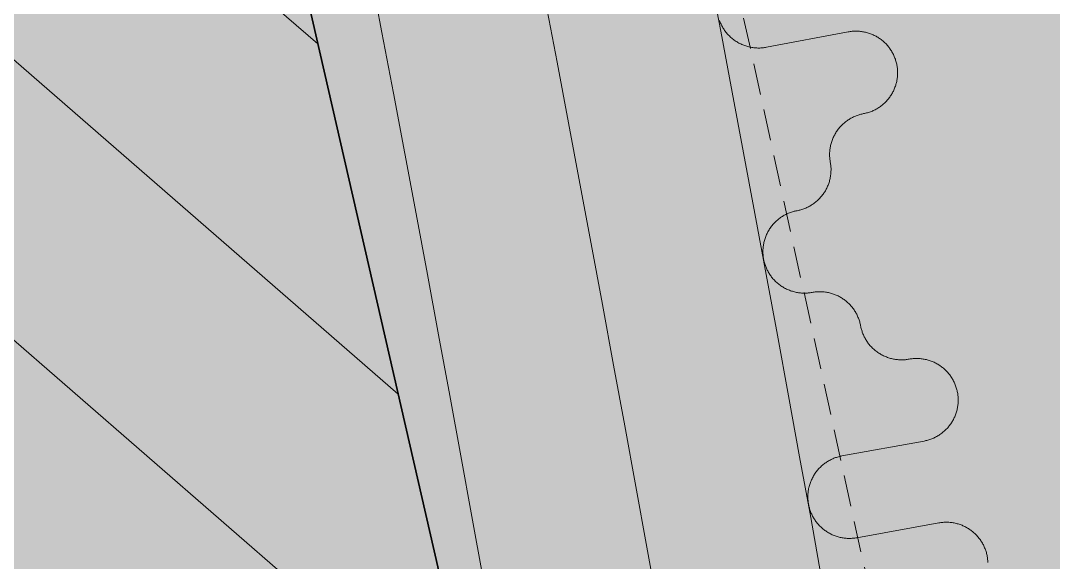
# Model space of a CAD drawing. Header units: millimetres. Extents: x 833941507 to 1669051331, y 817666127 to 1636299673.
# Drawn here: x 834548549.7 to 834548859.6, y 817986596.6 to 817986759.2 of the extents above; entities that cross this region are included whole.
import ezdxf

# ---------------------------------------------------------------- set-up
doc = ezdxf.new("R2010")
doc.units = ezdxf.units.MM
doc.header["$LTSCALE"] = 3
doc.linetypes.add('B0703', pattern=[4.6875, 3.125, -1.5625])
for name, color, linetype, lineweight in [('Hatch (LTC&CB)', 252, 'Continuous', 35), ('UAJ-22INWA', 6, 'Continuous', 35), ('UAJ-22INWA-h', 251, 'Continuous', 9), ('UAJ-23FLOR-h', 251, 'Continuous', 9), ('UAJ-25CEIL-z', 8, 'B0703', 9), ('UAJ-42INFI', 1, 'Continuous', 18), ('UAJ-42INFI-h', 251, 'Continuous', 9)]:
    doc.layers.add(name, color=color, linetype=linetype, lineweight=lineweight)
doc.layers.add('UAJ-00XREF', color=7, linetype='Continuous')

# ---------------------------------------------------------------- blocks, each defined once
blk = doc.blocks.new('GBP-LTC-LB01')
at = {"layer": 'UAJ-23FLOR-h'}
h = blk.add_hatch(dxfattribs=at)
h.set_pattern_fill('EARTH,_O', color=256, scale=180, angle=45)
h.set_pattern_definition([(48.9989, (834576001.8, 818046085.3), (-112.727, 1612.5107), [1143, -1143]), (48.9989, (834575678.3, 818046366.6), (-112.727, 1612.5107), [1143, -1143]), (48.9989, (834575354.8, 818046647.8), (-112.727, 1612.5107), [1143, -1143]), (138.9989, (834575340.7, 818046849.3), (-1612.5107, -112.727), [1143, -1143]), (138.9989, (834575621.9, 818047172.8), (-1612.5107, -112.727), [1143, -1143]), (138.9989, (834575903.1, 818047496.3), (-1612.5107, -112.727), [1143, -1143])])
h.paths.add_polyline_path([(834572173.05, 818200349.17), (834310583.74, 818182062.08), (834331502.24, 817882831.69), (834364939.69, 817885169.23), (834473095.7, 818011283.6), (834480533.7, 818020120.4), (834485095.05, 818025709.55), (834491375.7, 818033619), (834497063.4, 818041013), (834493145.8, 818043678.7), (834512788.5, 818074029.25), (834518712.45, 818083675.25), (834526231.3, 818096325.1), (834534646.05, 818111073.05), (834545956, 818131981.3), (834557204.6, 818154198.8), (834564040, 818168496.8), (834570941.16, 818183576.43), (834578367.8, 818200696.3)])
h.paths.add_polyline_path([(834382131.31, 817956469.98), (834418268.73, 817958996.07), (834422062.41, 817963855.9), (834428403.04, 817964299.38), (834467239.2, 818010695.58), (834466445.21, 818021738.79), (834476097.72, 818035709.03), (834485267.1, 818048983.2), (834487014.89, 818051460.43), (834497268.33, 818067303.42), (834492893.38, 818129890.09), (834448056.59, 818126755.66), (834416896.58, 818105052.11), (834382061.37, 818080788.99), (834386167.45, 818022059.16), (834377588.38, 818021459.47)], flags=16)
edge = h.paths.add_edge_path(flags=16)
edge.add_line((834540292.29, 818142076.07), (834533466.32, 818141614.13))
edge.add_line((834533466.32, 818141614.13), (834523258.01, 818143862.71))
edge.add_line((834523258.01, 818143862.71), (834525896.87, 818155838.93))
edge.add_arc((834558382.43, 818267025.45), 115835.02, 237.2183981, 253.7131266, ccw=False)
edge.add_line((834495664.92, 818169638.25), (834498267.59, 818132356.98))
edge.add_line((834498267.59, 818132356.98), (834496346.42, 818130135.01))
edge.add_line((834496346.42, 818130135.01), (834492879.88, 818129892.67))
edge.add_line((834492879.88, 818129892.67), (834494229.58, 818110587.62))
edge.add_line((834494229.58, 818110587.62), (834496326.13, 818110708.38))
edge.add_line((834496326.13, 818110708.38), (834498420.21, 818080753.55))
edge.add_line((834498420.21, 818080753.55), (834498046.12, 818080727.4))
edge.add_line((834498046.12, 818080727.4), (834498254.52, 818077746.38))
edge.add_line((834498254.52, 818077746.38), (834503061.09, 818078082.4))
edge.add_line((834503061.09, 818078082.4), (834504979.52, 818081212.1))
edge.add_line((834504979.52, 818081212.1), (834509429.02, 818088470.93))
edge.add_line((834509429.02, 818088470.93), (834515217.16, 818097913.59))
edge.add_line((834515217.16, 818097913.59), (834526067.43, 818116415.54))
edge.add_line((834526067.43, 818116415.54), (834532489.2, 818127888.68))
edge.add_line((834532489.2, 818127888.68), (834534830.9, 818132146.3))
edge.add_line((834534830.9, 818132146.3), (834540292.29, 818142076.07))
h = blk.add_hatch(dxfattribs=at)
h.set_pattern_fill('EARTH,_O', color=256, scale=180, angle=45)
h.set_pattern_definition([(45.0000001, (-1082349.7, 54794.9), (-3e-06, 1616.4461018), [1143, -1143]), (45.0000001, (-1082652.8, 55098), (-3e-06, 1616.4461018), [1143, -1143]), (45.0000001, (-1082955.9, 55401.1), (-3e-06, 1616.4461018), [1143, -1143]), (135.0000001, (-1082955.9, 55603.1), (-1616.4461018, -3e-06), [1143, -1143]), (135.0000001, (-1082652.8, 55906.2), (-1616.4461018, -3e-06), [1143, -1143]), (135.0000001, (-1082349.7, 56209.3), (-1616.4461018, -3e-06), [1143, -1143])])
h.paths.add_polyline_path([(834669469.25, 818015499.17), (834651080.82, 818014213.79), (834651091.33, 818014066.03), (834669479.76, 818015351.52)], flags=16)
edge = h.paths.add_edge_path()
edge.add_arc((834611763.61, 818123015.07), 22001.28, 94.000719, 118.688683)
edge.add_line((834601201.89, 818142315.5), (834593918.34, 818141228.38))
edge.add_arc((834611768.4, 818123014.03), 25502.69, 93.997159, 134.421275, ccw=False)
edge.add_line((834609990.68, 818148454.69), (834618164.36, 818149025.84))
edge.add_line((834618164.36, 818149025.84), (834618408.29, 818145534.91))
edge.add_line((834618408.29, 818145534.91), (834616365.41, 818145392.16))
edge.add_line((834616365.41, 818145392.16), (834616609.39, 818141900.69))
edge.add_line((834616609.39, 818141900.69), (834611621.55, 818141552.15))
edge.add_line((834611621.55, 818141552.15), (834611377.61, 818145043.07))
edge.add_line((834611377.61, 818145043.07), (834610228.61, 818144962.74))
h.paths.add_polyline_path([(834673232.94, 818197365.88), (834607546.49, 818192773.89), (834599172.5, 818174435.3), (834588349.1, 818152374.5), (834578621.55, 818133890.65), (834568418.3, 818115665.3), (834556456.7, 818095618.3), (834546606.4, 818080041.6), (834532219.3, 818058623.75), (834523692.15, 818046595.75), (834515683.5, 818035708.5), (834508244.2, 818025929.9), (834500656.3, 818016266.1), (834489786.8, 818002934.1), (834483448.3, 817995421.3), (834478637.6, 817989841.7), (834458453.75, 817967379.3), (834441506.5, 817949096.36), (834383075.75, 817886437.08), (834482026.69, 817893354.51), (834551919.04, 817920008.6), (834634905.13, 817930637.13), (834634023, 817939309.35), (834633770.07, 817941795.89), (834633577.69, 817943687.02), (834508697.04, 817930983.61), (834507053.46, 817930191.44), (834506409.46, 817939426.96), (834507656.94, 817945566.73), (834503417.08, 818006767.03), (834503064.37, 818011762.67), (834514052.91, 818025791.94), (834520784.65, 818034889.35), (834526318.86, 818042436.94), (834532381.69, 818050705.63), (834536345.72, 818056472.68), (834542258.41, 818065225.62), (834550405.86, 818077286.91), (834561579, 818095001.96), (834574522.66, 818117080.03), (834587768.88, 818140310.21), (834609774.13, 818143594.98), (834610001.97, 818140335.89), (834634252.54, 818142031.47), (834636806.9, 818105492.47), (834642791.48, 818105913.75), (834646278.56, 818056032.58), (834640293.17, 818055614.16), (834643382.34, 818011424.91), (834641138.41, 818011267.96), (834645775.78, 817944927.87), (834639048.36, 817944243.52), (834640362.12, 817931328.11), (834651070.39, 817932706.91), (834650587.67, 817936476.13), (834685105.74, 817940896.86), (834685588.46, 817937127.64), (834691373.79, 817937868.57)])
blk = doc.blocks.new('inf_010')
at = {"layer": 'UAJ-42INFI'}
for points in [[(889561276.75, 757795952.11), (889561276.83, 757795951.83), (889561276.92, 757795951.55), (889561277.02, 757795951.27), (889561277.12, 757795950.99), (889561277.24, 757795950.71), (889561277.36, 757795950.43), (889561277.48, 757795950.15), (889561277.62, 757795949.88), (889561277.76, 757795949.6), (889561277.91, 757795949.33), (889561278.07, 757795949.06), (889561278.24, 757795948.8), (889561278.41, 757795948.53), (889561278.59, 757795948.27), (889561278.78, 757795948.02), (889561278.97, 757795947.77), (889561279.17, 757795947.52), (889561279.38, 757795947.28), (889561279.6, 757795947.04), (889561279.82, 757795946.81), (889561280.04, 757795946.58), (889561280.28, 757795946.36), (889561280.52, 757795946.14), (889561280.76, 757795945.93), (889561281.01, 757795945.73), (889561281.27, 757795945.53), (889561281.53, 757795945.34), (889561281.8, 757795945.16), (889561282.07, 757795944.98), (889561282.34, 757795944.81), (889561282.62, 757795944.65), (889561282.9, 757795944.5), (889561283.18, 757795944.35), (889561283.47, 757795944.21), (889561283.76, 757795944.08), (889561284.05, 757795943.96), (889561284.35, 757795943.84), (889561284.64, 757795943.74), (889561284.94, 757795943.64), (889561285.24, 757795943.54), (889561285.54, 757795943.46), (889561285.84, 757795943.38), (889561286.13, 757795943.32), (889561286.43, 757795943.26), (889561286.73, 757795943.2), (889561287.03, 757795943.16), (889561287.33, 757795943.12), (889561287.62, 757795943.09), (889561287.92, 757795943.07), (889561288.21, 757795943.05), (889561288.5, 757795943.04), (889561288.79, 757795943.04), (889561289.08, 757795943.04), (889561289.36, 757795943.05), (889561289.64, 757795943.07), (889561289.92, 757795943.09), (889561290.2, 757795943.12)], [(889561290.2, 757795943.12), (889561315.06, 757795946.03)], [(889561315.06, 757795946.03), (889561315.36, 757795946.06), (889561315.66, 757795946.08), (889561315.96, 757795946.1), (889561316.26, 757795946.11), (889561316.57, 757795946.11), (889561316.87, 757795946.11), (889561317.18, 757795946.09), (889561317.48, 757795946.07), (889561317.79, 757795946.05), (889561318.1, 757795946.01), (889561318.4, 757795945.97), (889561318.71, 757795945.92), (889561319.01, 757795945.86), (889561319.32, 757795945.79), (889561319.62, 757795945.72), (889561319.92, 757795945.64), (889561320.22, 757795945.55), (889561320.51, 757795945.45), (889561320.81, 757795945.35), (889561321.1, 757795945.24), (889561321.38, 757795945.12), (889561321.67, 757795945), (889561321.94, 757795944.87), (889561322.22, 757795944.73), (889561322.49, 757795944.59), (889561322.76, 757795944.44), (889561323.02, 757795944.28), (889561323.28, 757795944.12), (889561323.53, 757795943.95), (889561323.78, 757795943.78), (889561324.02, 757795943.6), (889561324.26, 757795943.42), (889561324.49, 757795943.23), (889561324.72, 757795943.03), (889561324.95, 757795942.83), (889561325.17, 757795942.62), (889561325.39, 757795942.41), (889561325.6, 757795942.19), (889561325.81, 757795941.96), (889561326.01, 757795941.73), (889561326.2, 757795941.5), (889561326.4, 757795941.25), (889561326.58, 757795941.01), (889561326.76, 757795940.75), (889561326.94, 757795940.5), (889561327.1, 757795940.24), (889561327.27, 757795939.97), (889561327.42, 757795939.7), (889561327.57, 757795939.43), (889561327.71, 757795939.15), (889561327.84, 757795938.87), (889561327.97, 757795938.59), (889561328.09, 757795938.3), (889561328.2, 757795938.01), (889561328.31, 757795937.72), (889561328.4, 757795937.43), (889561328.49, 757795937.14), (889561328.58, 757795936.84), (889561328.65, 757795936.55), (889561328.72, 757795936.25), (889561328.78, 757795935.95), (889561328.83, 757795935.66), (889561328.88, 757795935.36), (889561328.92, 757795935.06), (889561328.95, 757795934.76), (889561328.97, 757795934.46), (889561328.99, 757795934.16), (889561329, 757795933.86), (889561329, 757795933.55), (889561329, 757795933.25), (889561328.98, 757795932.94), (889561328.96, 757795932.64), (889561328.93, 757795932.33), (889561328.9, 757795932.02), (889561328.85, 757795931.72), (889561328.8, 757795931.41), (889561328.75, 757795931.11), (889561328.68, 757795930.8), (889561328.61, 757795930.5), (889561328.52, 757795930.2), (889561328.44, 757795929.9), (889561328.34, 757795929.61), (889561328.24, 757795929.32), (889561328.13, 757795929.03), (889561328.01, 757795928.74), (889561327.88, 757795928.46), (889561327.75, 757795928.18), (889561327.61, 757795927.9), (889561327.47, 757795927.63), (889561327.32, 757795927.36), (889561327.16, 757795927.1), (889561327, 757795926.84), (889561326.83, 757795926.59), (889561326.66, 757795926.34), (889561326.48, 757795926.1), (889561326.3, 757795925.86), (889561326.11, 757795925.63), (889561325.92, 757795925.4), (889561325.71, 757795925.17), (889561325.51, 757795924.95), (889561325.29, 757795924.74), (889561325.07, 757795924.52), (889561324.85, 757795924.32), (889561324.62, 757795924.12), (889561324.38, 757795923.92), (889561324.14, 757795923.73), (889561323.89, 757795923.54), (889561323.64, 757795923.36), (889561323.38, 757795923.19), (889561323.12, 757795923.02), (889561322.85, 757795922.86), (889561322.58, 757795922.7), (889561322.31, 757795922.56), (889561322.03, 757795922.42), (889561321.75, 757795922.28), (889561321.47, 757795922.16), (889561321.18, 757795922.04), (889561320.9, 757795921.92), (889561320.61, 757795921.82), (889561320.31, 757795921.72), (889561320.02, 757795921.63), (889561319.73, 757795921.55), (889561319.43, 757795921.47), (889561319.13, 757795921.41), (889561318.83, 757795921.35), (889561318.54, 757795921.29), (889561318.24, 757795921.25), (889561317.94, 757795921.21)], [(889561317.93, 757795921.21), (889561317.65, 757795921.17), (889561317.38, 757795921.13), (889561317.1, 757795921.08), (889561316.82, 757795921.03), (889561316.54, 757795920.97), (889561316.26, 757795920.9), (889561315.98, 757795920.82), (889561315.69, 757795920.74), (889561315.41, 757795920.65), (889561315.13, 757795920.55), (889561314.85, 757795920.45), (889561314.57, 757795920.33), (889561314.29, 757795920.21), (889561314.01, 757795920.09), (889561313.74, 757795919.95), (889561313.46, 757795919.81), (889561313.19, 757795919.66), (889561312.92, 757795919.5), (889561312.65, 757795919.34), (889561312.39, 757795919.16), (889561312.13, 757795918.98), (889561311.87, 757795918.8), (889561311.62, 757795918.6), (889561311.37, 757795918.4), (889561311.13, 757795918.19), (889561310.89, 757795917.98), (889561310.66, 757795917.76), (889561310.43, 757795917.53), (889561310.21, 757795917.3), (889561309.99, 757795917.06), (889561309.78, 757795916.81), (889561309.57, 757795916.56), (889561309.38, 757795916.31), (889561309.19, 757795916.05), (889561309, 757795915.78), (889561308.83, 757795915.51), (889561308.66, 757795915.24), (889561308.49, 757795914.96), (889561308.34, 757795914.68), (889561308.19, 757795914.39), (889561308.05, 757795914.11), (889561307.92, 757795913.82), (889561307.8, 757795913.52), (889561307.68, 757795913.23), (889561307.57, 757795912.93), (889561307.47, 757795912.64), (889561307.38, 757795912.34), (889561307.3, 757795912.04), (889561307.22, 757795911.74), (889561307.15, 757795911.44), (889561307.09, 757795911.14), (889561307.04, 757795910.84), (889561306.99, 757795910.54), (889561306.95, 757795910.24), (889561306.92, 757795909.95), (889561306.9, 757795909.65), (889561306.88, 757795909.36), (889561306.87, 757795909.07), (889561306.87, 757795908.78), (889561306.87, 757795908.49), (889561306.88, 757795908.21), (889561306.9, 757795907.93), (889561306.92, 757795907.65), (889561306.95, 757795907.37)], [(889561317.94, 757795921.21), (889561317.93, 757795921.21)], [(889561306.95, 757795907.37), (889561306.98, 757795907.07), (889561307, 757795906.77), (889561307.02, 757795906.47), (889561307.03, 757795906.17), (889561307.03, 757795905.87), (889561307.03, 757795905.56), (889561307.01, 757795905.26), (889561306.99, 757795904.95), (889561306.96, 757795904.64), (889561306.93, 757795904.34), (889561306.88, 757795904.03), (889561306.83, 757795903.73), (889561306.77, 757795903.42), (889561306.71, 757795903.12), (889561306.63, 757795902.82), (889561306.55, 757795902.52), (889561306.46, 757795902.22), (889561306.37, 757795901.93), (889561306.26, 757795901.63), (889561306.15, 757795901.34), (889561306.03, 757795901.06), (889561305.91, 757795900.78), (889561305.78, 757795900.5), (889561305.64, 757795900.22), (889561305.5, 757795899.95), (889561305.35, 757795899.68), (889561305.19, 757795899.42), (889561305.03, 757795899.16), (889561304.86, 757795898.91), (889561304.69, 757795898.66), (889561304.51, 757795898.42), (889561304.33, 757795898.19), (889561304.14, 757795897.95), (889561303.94, 757795897.73), (889561303.74, 757795897.5), (889561303.53, 757795897.28), (889561303.32, 757795897.06), (889561303.1, 757795896.85), (889561302.87, 757795896.65), (889561302.64, 757795896.44), (889561302.4, 757795896.25), (889561302.16, 757795896.06), (889561301.92, 757795895.87), (889561301.66, 757795895.69), (889561301.41, 757795895.52), (889561301.15, 757795895.35), (889561300.88, 757795895.19), (889561300.61, 757795895.04), (889561300.34, 757795894.89), (889561300.06, 757795894.75), (889561299.78, 757795894.62), (889561299.5, 757795894.49), (889561299.21, 757795894.37), (889561298.92, 757795894.26), (889561298.63, 757795894.16), (889561298.34, 757795894.06), (889561298.05, 757795893.97), (889561297.75, 757795893.89), (889561297.46, 757795893.81), (889561297.16, 757795893.74), (889561296.86, 757795893.69), (889561296.57, 757795893.63), (889561296.27, 757795893.59), (889561295.97, 757795893.55)], [(889561295.93, 757795893.55), (889561295.65, 757795893.51), (889561295.38, 757795893.47), (889561295.1, 757795893.42), (889561294.82, 757795893.37), (889561294.54, 757795893.31), (889561294.26, 757795893.24), (889561293.98, 757795893.16), (889561293.7, 757795893.08), (889561293.41, 757795892.99), (889561293.13, 757795892.89), (889561292.85, 757795892.79), (889561292.57, 757795892.68), (889561292.29, 757795892.56), (889561292.02, 757795892.43), (889561291.74, 757795892.3), (889561291.47, 757795892.15), (889561291.19, 757795892), (889561290.92, 757795891.85), (889561290.66, 757795891.68), (889561290.39, 757795891.51), (889561290.13, 757795891.33), (889561289.88, 757795891.14), (889561289.62, 757795890.95), (889561289.38, 757795890.75), (889561289.13, 757795890.54), (889561288.89, 757795890.33), (889561288.66, 757795890.11), (889561288.43, 757795889.88), (889561288.21, 757795889.65), (889561287.99, 757795889.41), (889561287.78, 757795889.17), (889561287.58, 757795888.92), (889561287.38, 757795888.66), (889561287.19, 757795888.4), (889561287.01, 757795888.13), (889561286.83, 757795887.87), (889561286.66, 757795887.59), (889561286.5, 757795887.31), (889561286.34, 757795887.03), (889561286.2, 757795886.75), (889561286.06, 757795886.46), (889561285.92, 757795886.17), (889561285.8, 757795885.88), (889561285.68, 757795885.59), (889561285.58, 757795885.29), (889561285.48, 757795885), (889561285.38, 757795884.7), (889561285.3, 757795884.4), (889561285.22, 757795884.1), (889561285.15, 757795883.8), (889561285.09, 757795883.5), (889561285.04, 757795883.2), (889561284.99, 757795882.91), (889561284.95, 757795882.61), (889561284.92, 757795882.31), (889561284.9, 757795882.02), (889561284.88, 757795881.72), (889561284.87, 757795881.43), (889561284.87, 757795881.14), (889561284.87, 757795880.86), (889561284.88, 757795880.57), (889561284.9, 757795880.29), (889561284.92, 757795880.01), (889561284.95, 757795879.74), (889561284.98, 757795879.46), (889561285.02, 757795879.19), (889561285.07, 757795878.91), (889561285.12, 757795878.63), (889561285.18, 757795878.35), (889561285.25, 757795878.07), (889561285.33, 757795877.79), (889561285.41, 757795877.51), (889561285.5, 757795877.23), (889561285.6, 757795876.94), (889561285.7, 757795876.66), (889561285.81, 757795876.38), (889561285.93, 757795876.1), (889561286.06, 757795875.83), (889561286.19, 757795875.55), (889561286.34, 757795875.28), (889561286.49, 757795875), (889561286.64, 757795874.73), (889561286.81, 757795874.47), (889561286.98, 757795874.2), (889561287.16, 757795873.94), (889561287.34, 757795873.69), (889561287.54, 757795873.44), (889561287.74, 757795873.19), (889561287.94, 757795872.94), (889561288.16, 757795872.7), (889561288.38, 757795872.47), (889561288.61, 757795872.24), (889561288.84, 757795872.02), (889561289.08, 757795871.8), (889561289.32, 757795871.59), (889561289.57, 757795871.39), (889561289.83, 757795871.19), (889561290.09, 757795871), (889561290.35, 757795870.82), (889561290.62, 757795870.64), (889561290.89, 757795870.47), (889561291.17, 757795870.31), (889561291.45, 757795870.15), (889561291.74, 757795870), (889561292.02, 757795869.86), (889561292.31, 757795869.73), (889561292.6, 757795869.61), (889561292.9, 757795869.49), (889561293.19, 757795869.38), (889561293.49, 757795869.28), (889561293.79, 757795869.19), (889561294.09, 757795869.1), (889561294.39, 757795869.03), (889561294.68, 757795868.96), (889561294.98, 757795868.9), (889561295.28, 757795868.84), (889561295.58, 757795868.8), (889561295.88, 757795868.76), (889561296.17, 757795868.73), (889561296.47, 757795868.7), (889561296.76, 757795868.69), (889561297.05, 757795868.68), (889561297.34, 757795868.67), (889561297.63, 757795868.67), (889561297.91, 757795868.68), (889561298.19, 757795868.7), (889561298.47, 757795868.72), (889561298.75, 757795868.75)], [(889561295.97, 757795893.55), (889561295.93, 757795893.55)], [(889561298.79, 757795868.76), (889561299.09, 757795868.79), (889561299.39, 757795868.81), (889561299.69, 757795868.82), (889561299.99, 757795868.83), (889561300.3, 757795868.83), (889561300.6, 757795868.83), (889561300.91, 757795868.81), (889561301.21, 757795868.79), (889561301.52, 757795868.76), (889561301.83, 757795868.73), (889561302.13, 757795868.68), (889561302.44, 757795868.63), (889561302.74, 757795868.57), (889561303.04, 757795868.5), (889561303.35, 757795868.43), (889561303.65, 757795868.35), (889561303.94, 757795868.26), (889561304.24, 757795868.16), (889561304.53, 757795868.06), (889561304.82, 757795867.95), (889561305.1, 757795867.83), (889561305.39, 757795867.7), (889561305.67, 757795867.57), (889561305.94, 757795867.43), (889561306.21, 757795867.29), (889561306.48, 757795867.14), (889561306.74, 757795866.98), (889561307, 757795866.82), (889561307.25, 757795866.65), (889561307.49, 757795866.48), (889561307.74, 757795866.3), (889561307.97, 757795866.11), (889561308.2, 757795865.92), (889561308.43, 757795865.73), (889561308.66, 757795865.53), (889561308.88, 757795865.32), (889561309.09, 757795865.1), (889561309.3, 757795864.88), (889561309.51, 757795864.66), (889561309.71, 757795864.43), (889561309.91, 757795864.19), (889561310.1, 757795863.95), (889561310.28, 757795863.7), (889561310.46, 757795863.45), (889561310.63, 757795863.19), (889561310.8, 757795862.93), (889561310.96, 757795862.66), (889561311.11, 757795862.39), (889561311.26, 757795862.12), (889561311.4, 757795861.84), (889561311.53, 757795861.56), (889561311.66, 757795861.28), (889561311.78, 757795860.99), (889561311.89, 757795860.71), (889561311.99, 757795860.41), (889561312.09, 757795860.12), (889561312.18, 757795859.83), (889561312.26, 757795859.53), (889561312.33, 757795859.24), (889561312.4, 757795858.94), (889561312.46, 757795858.64), (889561312.51, 757795858.35), (889561312.56, 757795858.05), (889561312.59, 757795857.75)], [(889561298.75, 757795868.75), (889561298.79, 757795868.76)], [(889561312.59, 757795857.75), (889561312.63, 757795857.48), (889561312.67, 757795857.2), (889561312.71, 757795856.92), (889561312.77, 757795856.64), (889561312.83, 757795856.36), (889561312.9, 757795856.08), (889561312.97, 757795855.8), (889561313.05, 757795855.52), (889561313.14, 757795855.24), (889561313.24, 757795854.95), (889561313.34, 757795854.67), (889561313.46, 757795854.39), (889561313.58, 757795854.11), (889561313.7, 757795853.83), (889561313.84, 757795853.56), (889561313.98, 757795853.28), (889561314.13, 757795853.01), (889561314.28, 757795852.74), (889561314.45, 757795852.47), (889561314.62, 757795852.21), (889561314.8, 757795851.95), (889561314.99, 757795851.69), (889561315.18, 757795851.44), (889561315.38, 757795851.19), (889561315.59, 757795850.94), (889561315.8, 757795850.71), (889561316.02, 757795850.47), (889561316.25, 757795850.24), (889561316.48, 757795850.02), (889561316.72, 757795849.8), (889561316.96, 757795849.59), (889561317.21, 757795849.39), (889561317.47, 757795849.19), (889561317.73, 757795849), (889561317.99, 757795848.81), (889561318.26, 757795848.63), (889561318.54, 757795848.46), (889561318.81, 757795848.3), (889561319.09, 757795848.14), (889561319.38, 757795848), (889561319.67, 757795847.86), (889561319.96, 757795847.72), (889561320.25, 757795847.6), (889561320.54, 757795847.48), (889561320.84, 757795847.37), (889561321.13, 757795847.27), (889561321.43, 757795847.18), (889561321.73, 757795847.09), (889561322.03, 757795847.02), (889561322.33, 757795846.95), (889561322.63, 757795846.88), (889561322.93, 757795846.83), (889561323.23, 757795846.78), (889561323.52, 757795846.74), (889561323.82, 757795846.71), (889561324.11, 757795846.69), (889561324.41, 757795846.67), (889561324.7, 757795846.66), (889561324.99, 757795846.66), (889561325.28, 757795846.66), (889561325.56, 757795846.67), (889561325.84, 757795846.68), (889561326.12, 757795846.71), (889561326.4, 757795846.73)], [(889561326.4, 757795846.73), (889561326.41, 757795846.74)], [(889561326.41, 757795846.74), (889561326.71, 757795846.77), (889561327.01, 757795846.79), (889561327.31, 757795846.8), (889561327.61, 757795846.81), (889561327.92, 757795846.81), (889561328.22, 757795846.81), (889561328.53, 757795846.79), (889561328.84, 757795846.77), (889561329.14, 757795846.74), (889561329.45, 757795846.7), (889561329.76, 757795846.66), (889561330.06, 757795846.61), (889561330.37, 757795846.55), (889561330.67, 757795846.48), (889561330.97, 757795846.4), (889561331.27, 757795846.32), (889561331.57, 757795846.23), (889561331.86, 757795846.13), (889561332.15, 757795846.03), (889561332.44, 757795845.92), (889561332.73, 757795845.8), (889561333.01, 757795845.67), (889561333.29, 757795845.54), (889561333.57, 757795845.4), (889561333.84, 757795845.26), (889561334.1, 757795845.11), (889561334.37, 757795844.95), (889561334.62, 757795844.79), (889561334.87, 757795844.62), (889561335.12, 757795844.44), (889561335.36, 757795844.26), (889561335.6, 757795844.08), (889561335.83, 757795843.89), (889561336.06, 757795843.69), (889561336.28, 757795843.49), (889561336.5, 757795843.28), (889561336.72, 757795843.07), (889561336.93, 757795842.85), (889561337.14, 757795842.62), (889561337.34, 757795842.39), (889561337.53, 757795842.15), (889561337.73, 757795841.91), (889561337.91, 757795841.66), (889561338.09, 757795841.41), (889561338.26, 757795841.15), (889561338.43, 757795840.89), (889561338.59, 757795840.62), (889561338.74, 757795840.35), (889561338.89, 757795840.08), (889561339.03, 757795839.8), (889561339.16, 757795839.52), (889561339.29, 757795839.23), (889561339.4, 757795838.95), (889561339.51, 757795838.66), (889561339.62, 757795838.37), (889561339.71, 757795838.08), (889561339.8, 757795837.78), (889561339.88, 757795837.49), (889561339.96, 757795837.19), (889561340.02, 757795836.89), (889561340.08, 757795836.59), (889561340.14, 757795836.3), (889561340.18, 757795836), (889561340.22, 757795835.7), (889561340.25, 757795835.4), (889561340.27, 757795835.1), (889561340.28, 757795834.8), (889561340.29, 757795834.5), (889561340.29, 757795834.19), (889561340.28, 757795833.89), (889561340.27, 757795833.58), (889561340.25, 757795833.28), (889561340.22, 757795832.97), (889561340.18, 757795832.66), (889561340.14, 757795832.36), (889561340.08, 757795832.05), (889561340.02, 757795831.75), (889561339.96, 757795831.44), (889561339.88, 757795831.14), (889561339.8, 757795830.84), (889561339.71, 757795830.55), (889561339.61, 757795830.25), (889561339.51, 757795829.96), (889561339.39, 757795829.67), (889561339.28, 757795829.38), (889561339.15, 757795829.1), (889561339.02, 757795828.82), (889561338.88, 757795828.55), (889561338.73, 757795828.28), (889561338.58, 757795828.01), (889561338.42, 757795827.75), (889561338.26, 757795827.49), (889561338.09, 757795827.24), (889561337.92, 757795826.99), (889561337.74, 757795826.75), (889561337.55, 757795826.51), (889561337.36, 757795826.28), (889561337.17, 757795826.06), (889561336.96, 757795825.83), (889561336.76, 757795825.61), (889561336.54, 757795825.4), (889561336.32, 757795825.18), (889561336.09, 757795824.98), (889561335.86, 757795824.78), (889561335.62, 757795824.58), (889561335.38, 757795824.39), (889561335.13, 757795824.21), (889561334.88, 757795824.03), (889561334.62, 757795823.85), (889561334.36, 757795823.69), (889561334.09, 757795823.53), (889561333.82, 757795823.38), (889561333.55, 757795823.23), (889561333.27, 757795823.09), (889561332.99, 757795822.96), (889561332.71, 757795822.83), (889561332.42, 757795822.71), (889561332.13, 757795822.6), (889561331.84, 757795822.5), (889561331.55, 757795822.4), (889561331.25, 757795822.31), (889561330.96, 757795822.23), (889561330.66, 757795822.16), (889561330.36, 757795822.09), (889561330.07, 757795822.04), (889561329.77, 757795821.98), (889561329.47, 757795821.94), (889561329.17, 757795821.9)], [(889561329.17, 757795821.9), (889561304.29, 757795819.15)], [(889561304.29, 757795819.15), (889561304.02, 757795819.12), (889561303.74, 757795819.08), (889561303.47, 757795819.03), (889561303.19, 757795818.98), (889561302.91, 757795818.92), (889561302.63, 757795818.85), (889561302.34, 757795818.78), (889561302.06, 757795818.7), (889561301.78, 757795818.61), (889561301.5, 757795818.51), (889561301.22, 757795818.41), (889561300.94, 757795818.3), (889561300.66, 757795818.18), (889561300.38, 757795818.05), (889561300.1, 757795817.92), (889561299.83, 757795817.78), (889561299.56, 757795817.63), (889561299.29, 757795817.47), (889561299.02, 757795817.31), (889561298.75, 757795817.14), (889561298.49, 757795816.96), (889561298.24, 757795816.77), (889561297.98, 757795816.58), (889561297.73, 757795816.38), (889561297.49, 757795816.17), (889561297.25, 757795815.96), (889561297.02, 757795815.74), (889561296.79, 757795815.52), (889561296.56, 757795815.28), (889561296.35, 757795815.05), (889561296.14, 757795814.8), (889561295.93, 757795814.55), (889561295.73, 757795814.3), (889561295.54, 757795814.04), (889561295.35, 757795813.77), (889561295.18, 757795813.51), (889561295.01, 757795813.23), (889561294.84, 757795812.96), (889561294.69, 757795812.68), (889561294.54, 757795812.39), (889561294.4, 757795812.11), (889561294.26, 757795811.82), (889561294.14, 757795811.53), (889561294.02, 757795811.23), (889561293.91, 757795810.94), (889561293.81, 757795810.64), (889561293.72, 757795810.34), (889561293.63, 757795810.05), (889561293.55, 757795809.75), (889561293.48, 757795809.45), (889561293.42, 757795809.15), (889561293.37, 757795808.85), (889561293.32, 757795808.55), (889561293.28, 757795808.25), (889561293.25, 757795807.96), (889561293.22, 757795807.66), (889561293.21, 757795807.37), (889561293.19, 757795807.08), (889561293.19, 757795806.79), (889561293.19, 757795806.51), (889561293.2, 757795806.22), (889561293.22, 757795805.94), (889561293.24, 757795805.66), (889561293.26, 757795805.39), (889561293.3, 757795805.11), (889561293.34, 757795804.83), (889561293.38, 757795804.56), (889561293.44, 757795804.28), (889561293.5, 757795804), (889561293.56, 757795803.72), (889561293.64, 757795803.43), (889561293.72, 757795803.15), (889561293.81, 757795802.87), (889561293.9, 757795802.59), (889561294.01, 757795802.31), (889561294.12, 757795802.03), (889561294.24, 757795801.75), (889561294.36, 757795801.47), (889561294.5, 757795801.19), (889561294.64, 757795800.92), (889561294.79, 757795800.65), (889561294.94, 757795800.38), (889561295.1, 757795800.11), (889561295.28, 757795799.84), (889561295.45, 757795799.58), (889561295.64, 757795799.33), (889561295.83, 757795799.07), (889561296.03, 757795798.82), (889561296.24, 757795798.58), (889561296.45, 757795798.34), (889561296.67, 757795798.11), (889561296.9, 757795797.88), (889561297.13, 757795797.65), (889561297.37, 757795797.43), (889561297.61, 757795797.22), (889561297.86, 757795797.02), (889561298.11, 757795796.82), (889561298.37, 757795796.63), (889561298.64, 757795796.44), (889561298.91, 757795796.26), (889561299.18, 757795796.09), (889561299.45, 757795795.93), (889561299.73, 757795795.77), (889561300.02, 757795795.62), (889561300.3, 757795795.48), (889561300.59, 757795795.35), (889561300.88, 757795795.23), (889561301.18, 757795795.11), (889561301.47, 757795795), (889561301.77, 757795794.9), (889561302.07, 757795794.8), (889561302.36, 757795794.72), (889561302.66, 757795794.64), (889561302.96, 757795794.57), (889561303.26, 757795794.51), (889561303.56, 757795794.45), (889561303.86, 757795794.4), (889561304.15, 757795794.36), (889561304.45, 757795794.33), (889561304.74, 757795794.31), (889561305.04, 757795794.29), (889561305.33, 757795794.28), (889561305.62, 757795794.27), (889561305.9, 757795794.28), (889561306.19, 757795794.28), (889561306.47, 757795794.3), (889561306.75, 757795794.32), (889561307.02, 757795794.35)], [(889561307.02, 757795794.35), (889561331.91, 757795797.07)], [(889561331.91, 757795797.07), (889561332.2, 757795797.1), (889561332.5, 757795797.12), (889561332.81, 757795797.13), (889561333.11, 757795797.14), (889561333.41, 757795797.14), (889561333.72, 757795797.13), (889561334.03, 757795797.12), (889561334.33, 757795797.1), (889561334.64, 757795797.07), (889561334.94, 757795797.03), (889561335.25, 757795796.98), (889561335.56, 757795796.93), (889561335.86, 757795796.87), (889561336.16, 757795796.8), (889561336.46, 757795796.73), (889561336.76, 757795796.64), (889561337.06, 757795796.55), (889561337.36, 757795796.45), (889561337.65, 757795796.35), (889561337.94, 757795796.24), (889561338.22, 757795796.12), (889561338.5, 757795795.99), (889561338.78, 757795795.86), (889561339.06, 757795795.72), (889561339.33, 757795795.57), (889561339.59, 757795795.42), (889561339.86, 757795795.26), (889561340.11, 757795795.1), (889561340.36, 757795794.93), (889561340.61, 757795794.75), (889561340.85, 757795794.57), (889561341.09, 757795794.39), (889561341.32, 757795794.2), (889561341.55, 757795794), (889561341.77, 757795793.8), (889561341.99, 757795793.59), (889561342.21, 757795793.38), (889561342.42, 757795793.15), (889561342.62, 757795792.93), (889561342.82, 757795792.69), (889561343.02, 757795792.46), (889561343.21, 757795792.21), (889561343.39, 757795791.96), (889561343.57, 757795791.71), (889561343.74, 757795791.45), (889561343.91, 757795791.19), (889561344.07, 757795790.92), (889561344.22, 757795790.65), (889561344.37, 757795790.38), (889561344.51, 757795790.1), (889561344.64, 757795789.82), (889561344.76, 757795789.54), (889561344.88, 757795789.25), (889561344.99, 757795788.96), (889561345.09, 757795788.67), (889561345.19, 757795788.38), (889561345.28, 757795788.08), (889561345.36, 757795787.79), (889561345.43, 757795787.49), (889561345.5, 757795787.19), (889561345.55, 757795786.89), (889561345.6, 757795786.6), (889561345.65, 757795786.3), (889561345.68, 757795786), (889561345.71, 757795785.7), (889561345.73, 757795785.4), (889561345.75, 757795785.1), (889561345.76, 757795784.8), (889561345.76, 757795784.49), (889561345.75, 757795784.19)]]:
    blk.add_lwpolyline(points, dxfattribs=at)
blk = doc.blocks.new('3A35X-MADL-P-LT-B01-0')
at = {"layer": 'UAJ-22INWA-h'}
h = blk.add_hatch(dxfattribs=at)
h.set_pattern_fill('ANSI31', color=256, scale=20, angle=90)
h.set_pattern_definition([(138.99891, (834576001.76, 818046085.34), (-41.66066, -47.923265), [])])
h.paths.add_polyline_path([(834548527.29, 817986612.29), (834548154.81, 817986617.54), (834548176.32, 817988142.94)], flags=16)
h.paths.add_polyline_path([(834548003.68, 817985829.59), (834548511.26, 817985822.43), (834548587.45, 817986349.88), (834548559.49, 817986471.82), (834548012.85, 817986479.53), (834548043.6, 817988660.43), (834548201.81, 817988658.19), (834548729.75, 817986355.71), (834548632.24, 817985680.71), (834548044.72, 817985689)])
at = {"layer": 'UAJ-22INWA'}
blk.add_lwpolyline([(834548003.68, 817985829.59), (834548511.26, 817985822.43), (834548587.45, 817986349.88), (834548559.49, 817986471.82), (834548012.85, 817986479.53), (834548043.6, 817988660.43), (834548201.81, 817988658.19), (834548729.75, 817986355.71), (834548632.24, 817985680.71), (834548044.72, 817985689)], close=True, dxfattribs=at)
at = {"layer": 'UAJ-25CEIL-z'}
blk.add_line((834549520.29, 817983330.89), (834548253.15, 817989096.34), dxfattribs=at)
at = {"layer": 'UAJ-42INFI'}
for points in [[(834548828.35, 817986372.38, 0.029016), (834548297.82, 817988686.16)], [(834548779.05, 817986364.05, 0.029016), (834548249.81, 817988672.18, 0.029016)]]:
    blk.add_lwpolyline(points, format="xyb", dxfattribs=at)
at = {"layer": 'UAJ-42INFI-h'}
blk.add_lwpolyline([(834548201.81, 817988658.19, 0.308281), (834548045.39, 817988787.11), (834548002.92, 817985775.51, 0.475055), (834548240.49, 817985576.25), (834548535.44, 817985632.7, 0.294947), (834548692.7, 817985782.33, 0.116476), (834548729.75, 817986355.72, 0.029016), (834548201.81, 817988658.19)], format="xyb", dxfattribs=at)
at = {"rotation": 3.998908525164564}
blk.add_blockref('inf_010', (-0.01, 0.01), dxfattribs=at)

msp = doc.modelspace()

# ---------------------------------------------------------------- hatches: boundary and pattern name
at = {"layer": 'Hatch (LTC&CB)'}
h = msp.add_hatch(dxfattribs=at)
h.set_pattern_fill('ANSI38', color=256, scale=100)
h.set_pattern_definition([(318.99984, (834479093.73, 818230174.15), (208.29942, 239.6197), []), (48.99984, (834479093.73, 818230174.15), (176.97914, 687.53882), [793.75, -476.25])])
edge = h.paths.add_edge_path()
edge.add_line((834601196.19, 818142314.52), (834603754.26, 818142696.37))
edge.add_line((834603754.26, 818142696.37), (834603901.9, 818141707.33))
edge.add_line((834603901.9, 818141707.33), (834603810.47, 818141693.69))
edge.add_arc((834611763.29, 818123016.36), 20300, 113.064358, 141.357581)
edge.add_line((834595907.81, 818135692.86), (834595395.45, 818135656.86))
edge.add_line((834595395.45, 818135656.86), (834583111.72, 818114341.03))
edge.add_line((834583111.72, 818114341.03), (834578121.58, 818106513.89))
edge.add_line((834578121.58, 818106513.89), (834575731.65, 818102809.5))
edge.add_line((834575731.65, 818102809.5), (834574387.45, 818100725.98))
edge.add_line((834574387.45, 818100725.98), (834573113.98, 818098752.1))
edge.add_line((834573113.98, 818098752.1), (834573145.25, 818098730.65))
edge.add_line((834573145.25, 818098730.65), (834569989.11, 818093770.2))
edge.add_line((834569989.11, 818093770.2), (834566535, 818088385.68))
edge.add_line((834566535, 818088385.68), (834566514.09, 818088398.3))
edge.add_line((834566514.09, 818088398.3), (834558743.61, 818076256.63))
edge.add_line((834558743.61, 818076256.63), (834557653.4, 818074495.71))
edge.add_line((834557653.4, 818074495.71), (834553498.92, 818068288.56))
edge.add_line((834553498.92, 818068288.56), (834548580.86, 818060932.13))
edge.add_line((834548580.86, 818060932.13), (834544328.26, 818054726.34))
edge.add_line((834544328.26, 818054726.34), (834544332.15, 818054704.66))
edge.add_line((834544332.15, 818054704.66), (834540324.6, 818048716.69))
edge.add_line((834540324.6, 818048716.69), (834541041.32, 818048232.54))
edge.add_line((834541041.32, 818048232.54), (834540089.73, 818046823.83))
edge.add_line((834540089.73, 818046823.83), (834539737.55, 818047061.73))
edge.add_line((834539737.55, 818047061.73), (834533115.75, 818038377.74))
edge.add_line((834533115.75, 818038377.74), (834515220.96, 818015146.63))
edge.add_arc((834538026.01, 818000636.26), 27030, 147.532263, 176.187088)
edge.add_line((834511055.84, 818002433.72), (834511444.99, 817996891.23))
edge.add_line((834511444.99, 817996891.23), (834511474.11, 817996474.65))
edge.add_line((834511474.11, 817996474.65), (834508641.22, 817996276.61))
edge.add_line((834508641.22, 817996276.61), (834508910.68, 817992422.05))
edge.add_line((834508910.68, 817992422.05), (834511353.38, 817992955.96))
edge.add_line((834511353.38, 817992955.96), (834513357.66, 817964213.01))
edge.add_line((834513357.66, 817964213.01), (834513308.95, 817964209.6))
edge.add_line((834513308.95, 817964209.6), (834513879.4, 817955918.75))
edge.add_line((834513879.4, 817955918.75), (834514876.61, 817955988.46))
edge.add_line((834514876.61, 817955988.46), (834515053.07, 817953464.41))
edge.add_arc((834528221.07, 817954382.99), 13200, 183.990417, 259.837233)
edge.add_line((834525891.99, 817941390.09), (834525974.53, 817940578.71))
edge.add_line((834525974.53, 817940578.71), (834555356.34, 817943567.49))
edge.add_line((834555356.34, 817943567.49), (834594711.69, 817947570.8))
edge.add_line((834594711.69, 817947570.8), (834594754.2, 817947152.96))
edge.add_line((834594754.2, 817947152.96), (834616096.9, 817949323.98))
edge.add_line((834616096.9, 817949323.98), (834631854.21, 817950926.85))
edge.add_line((834631854.21, 817950926.85), (834631836.71, 817951177.16))
edge.add_line((834631836.71, 817951177.16), (834639760.38, 817951731.08))
edge.add_line((834639760.38, 817951731.08), (834640506.97, 817944391.59))
edge.add_line((834640506.97, 817944391.59), (834508703.57, 817930984.28))
edge.add_line((834508703.57, 817930984.28), (834508663.51, 817930982.16))
edge.add_line((834508663.51, 817930982.16), (834507053.46, 817930191.44))
edge.add_line((834507053.46, 817930191.44), (834506409.46, 817939426.96))
edge.add_line((834506409.46, 817939426.96), (834507674.95, 817945699.32))
edge.add_line((834507674.95, 817945699.32), (834503067.5, 818011766.68))
edge.add_line((834503067.5, 818011766.68), (834515005.94, 818027008.3))
edge.add_line((834515005.94, 818027008.3), (834526318.86, 818042436.95))
edge.add_line((834526318.86, 818042436.95), (834533248.43, 818051887.55))
edge.add_line((834533248.43, 818051887.55), (834545204.94, 818069586.37))
edge.add_line((834545204.94, 818069586.37), (834551695.41, 818079200.62))
edge.add_line((834551695.41, 818079200.62), (834551700.66, 818079300.57))
edge.add_line((834551700.66, 818079300.57), (834554860.11, 818084257.51))
edge.add_line((834554860.11, 818084257.51), (834556162.94, 818086301.54))
edge.add_line((834556162.94, 818086301.54), (834561579.11, 818095002.15))
edge.add_line((834561579.11, 818095002.15), (834564610.19, 818100023.59))
edge.add_line((834564610.19, 818100023.59), (834566711.84, 818103505.28))
edge.add_line((834566711.84, 818103505.28), (834567220.96, 818104369.68))
edge.add_line((834567220.96, 818104369.68), (834571219.85, 818111331.33))
edge.add_line((834571219.85, 818111331.33), (834579233.58, 818125278.3))
edge.add_line((834579233.58, 818125278.3), (834584805.19, 818135090.79))
edge.add_line((834584805.19, 818135090.79), (834587768.44, 818140310.15))
edge.add_line((834587768.44, 818140310.15), (834593953.37, 818141233.38))
edge.add_arc((834611682.41, 818123278.84), 25232.61, 93.846032, 134.637937, ccw=False)
edge.add_line((834609989.92, 818148454.62), (834618164.07, 818149025.82))
edge.add_line((834618164.07, 818149025.82), (834618408.01, 818145534.9))
edge.add_line((834618408.01, 818145534.9), (834616365.13, 818145392.15))
edge.add_line((834616365.13, 818145392.15), (834616609.11, 818141900.67))
edge.add_line((834616609.11, 818141900.67), (834611621.27, 818141552.12))
edge.add_line((834611621.27, 818141552.12), (834611377.33, 818145043.04))
edge.add_arc((834611845.2, 818122938.11), 22109.88, 91.212521, 118.792578)
h = msp.add_hatch(color=256, dxfattribs=at)
h.dxf.hatch_style = 1
edge = h.paths.add_edge_path()
edge.add_line((834513358.83, 817964213.1), (834514805.29, 817964314.21))
edge.add_line((834514805.29, 817964314.21), (834514905.32, 817962883.32))
edge.add_line((834514905.32, 817962883.32), (834522015.98, 817959924.65))
edge.add_line((834522015.98, 817959924.65), (834527599.83, 817958234.85))
edge.add_line((834527599.83, 817958234.85), (834531627.41, 817957331.96))
edge.add_line((834531627.41, 817957331.96), (834538597.73, 817957185.8))
edge.add_line((834538597.73, 817957185.8), (834550283.84, 817958000.71))
edge.add_line((834550283.84, 817958000.71), (834576164.25, 817960699.31))
edge.add_arc((834571429.66, 818001700.88), 41274.03, 276.586959, 289.104779)
edge.add_line((834584938.52, 817962700.16), (834585387.44, 817962731.44))
edge.add_line((834585387.44, 817962731.44), (834585119.41, 817966565.54))
edge.add_line((834585119.41, 817966565.54), (834584671.75, 817966534.24))
edge.add_line((834584671.75, 817966534.24), (834582845.22, 817993361.89))
edge.add_line((834582845.22, 817993361.89), (834584586.66, 817993483.63))
edge.add_line((834584586.66, 817993483.63), (834584565.21, 817993788.17))
edge.add_line((834584565.21, 817993788.17), (834583546.6, 817993716.97))
edge.add_line((834583546.6, 817993716.97), (834579511.62, 818051438.28))
edge.add_line((834579511.62, 818051438.28), (834571357.07, 818050868.21))
edge.add_line((834571357.07, 818050868.21), (834571728.42, 818045556.24))
edge.add_line((834571728.42, 818045556.24), (834551421, 818044136.6))
edge.add_line((834551421, 818044136.6), (834550915.36, 818053251.15))
edge.add_line((834550915.36, 818053251.15), (834550067.43, 818053191.87))
edge.add_line((834550067.43, 818053191.87), (834547980.34, 818050328.44))
edge.add_line((834547980.34, 818050328.44), (834547993.72, 818050137.14))
edge.add_line((834547993.72, 818050137.14), (834537098.76, 818035335.08))
edge.add_line((834537098.76, 818035335.08), (834533115.75, 818038377.74))
edge.add_line((834533115.75, 818038377.74), (834521762.77, 818023639.24))
edge.add_line((834521762.77, 818023639.24), (834515226.35, 818015153.63))
edge.add_arc((834538313.07, 818000540.46), 27322.9, 147.66747, 176.026674)
edge.add_line((834511055.84, 818002433.72), (834511474.11, 817996474.65))
edge.add_line((834511474.11, 817996474.65), (834508641.22, 817996276.61))
edge.add_line((834508641.22, 817996276.61), (834508910.68, 817992422.05))
edge.add_line((834508910.68, 817992422.05), (834511349.45, 817992955.1))
edge.add_line((834511349.45, 817992955.1), (834511354.85, 817992876.6))
edge.add_line((834511354.85, 817992876.6), (834513358.66, 817964213.08))
edge.add_line((834513358.66, 817964213.08), (834513358.83, 817964213.1))

# ---------------------------------------------------------------- block references
msp.add_blockref('GBP-LTC-LB01', (0, 0))
at = {"layer": 'UAJ-00XREF', "ltscale": 10, "rotation": 8.262983694057247e-05}
msp.add_blockref('3A35X-MADL-P-LT-B01-0', (1179.72, -1203.53), dxfattribs=at)

doc.saveas('drawing.dxf')
